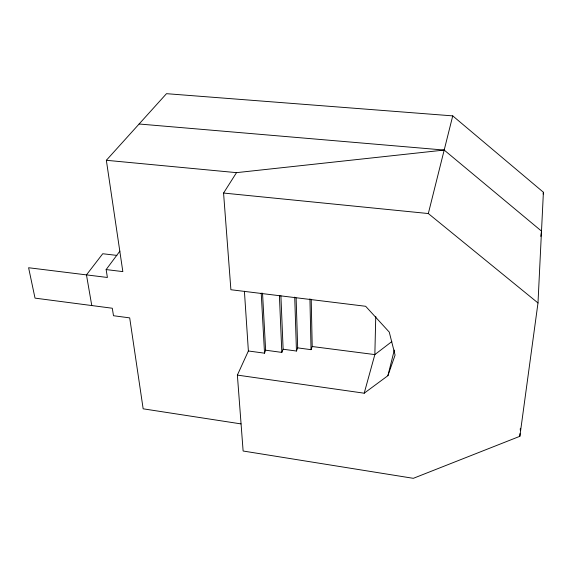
<?xml version="1.0" encoding="UTF-8"?>
<svg xmlns="http://www.w3.org/2000/svg" width="572" height="572" viewBox="0 0 572 572"><rect width="100%" height="100%" fill="white"/><g stroke="black" fill="none" stroke-linecap="round" stroke-linejoin="round"><path stroke-width="0.86" d="M375.761 316.345L374.846 354.59L364.2 393.2L237.373 375.096L243.121 451.015L413.32 478.321L519.848 436.307L537.995 302.96L543.4 192.249L452.738 115.88L166.488 93.679L106.349 160.289L122.837 271.607L106.142 269.576L107.4 277.47L28.6 267.739L35.021 298.126L112.298 308.236L113.492 315.73L129.694 317.875L143.157 408.816L241.026 423.902M519.848 436.307L520.019 433.633M520.241 430.072L520.356 428.292M543.171 194.022L543.4 192.249M540.805 236.393L541.505 231.109L444.194 150.064L139.11 124.002M537.995 302.96L428.321 213.542L452.738 115.88M364.2 393.2L387.902 375.69L394.301 350.064M387.902 375.69L395.08 355.105L389.267 332.11L365.658 306.285L230.895 289.732L223.566 193.05L236.508 172.651L444.194 150.064M237.373 375.096L248.384 350.979L264.529 353.181L265.63 350.2L262.534 293.129M265.63 350.2L281.832 352.402L283.126 349.235L296.453 351.036L297.683 347.876L311.039 349.671L312.205 346.525L311.218 299.313M106.142 269.576L119.891 251.115M391.841 341.584L374.846 354.59L312.205 346.525M106.349 160.289L236.508 172.651M223.566 193.05L428.321 213.542M116.874 255.405L102.745 253.739L86.465 274.889L91.77 305.555M244.408 291.241L248.384 350.979M261.211 293.043L264.529 353.181M279.415 295.796L281.832 352.402M280.895 295.731L283.126 349.235M294.723 297.111L296.453 351.036M296.124 297.969L297.683 347.876M309.938 298.77L311.039 349.671"/></g></svg>
